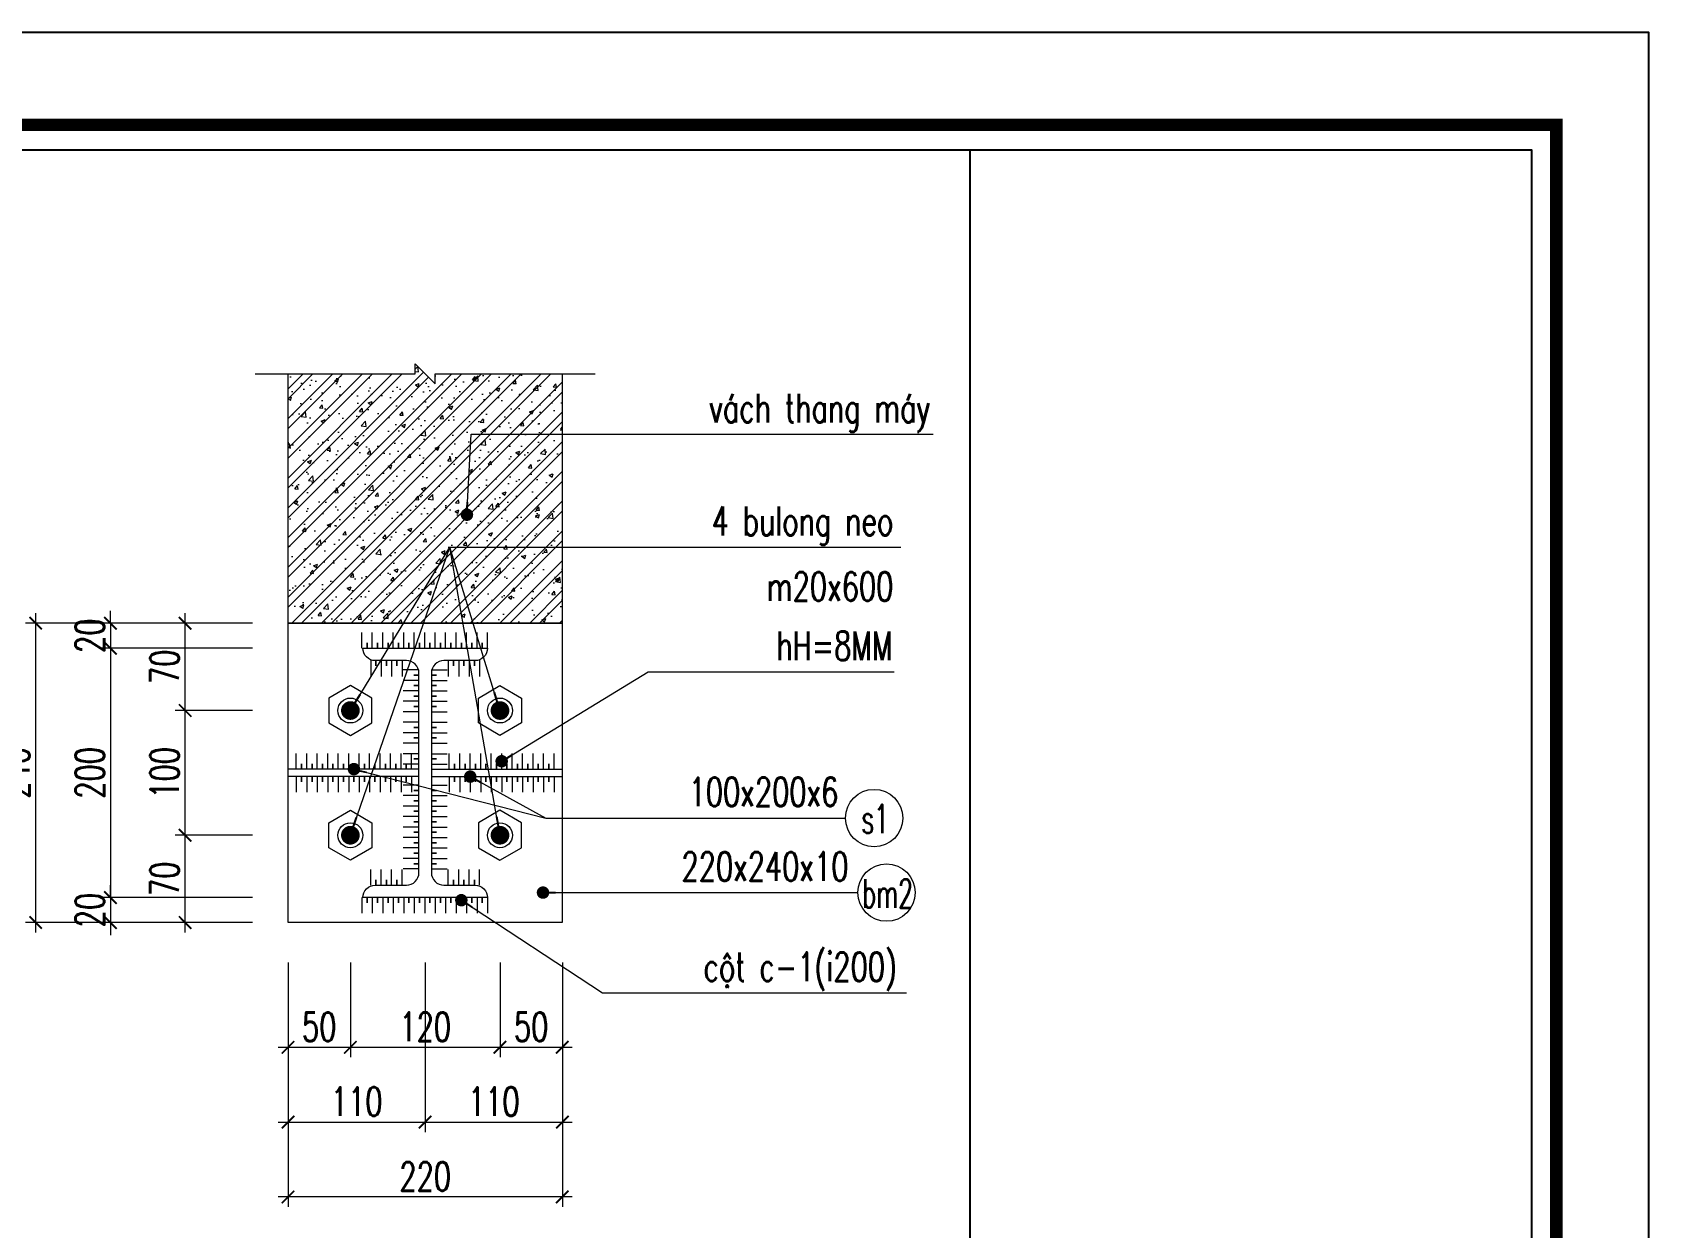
# Model space of a CAD drawing. Header units: millimetres. Extents: x 61738 to 439738, y 60858 to 151243.
# Drawn here: x 426774 to 439738, y 104216 to 113800 of the extents above; entities that cross this region are included whole.
import ezdxf
from ezdxf.enums import TextEntityAlignment as Align

# ---------------------------------------------------------------- set-up
doc = ezdxf.new("R2010")
doc.units = ezdxf.units.MM
for name, color, linetype, lineweight in [('10-TEXT', 4, 'Continuous', 15), ('3-THAY', 7, 'Continuous', 18), ('7-HATCH', 8, 'Continuous', 13), ('8-DIM', 8, 'Continuous', 15), ('9-SO HIEU', 8, 'Continuous', 15)]:
    doc.layers.add(name, color=color, linetype=linetype, lineweight=lineweight)
doc.layers.add('Khungbo', color=32, linetype='Continuous')
doc.layers.add('KICHTHUOC', color=8, linetype='Continuous')
doc.styles.add('A3-Text 2.3', font='vnsimli.shx', dxfattribs={"width": 0.7, "height": 230, "bigfont": 'vn.shx'})
doc.styles.add('S1', font='vnsimli.shx', dxfattribs={"width": 0.75})
doc.dimstyles.new('A3-1-100x10', dxfattribs={"dimtxt": 230, "dimasz": 100, "dimexe": 80, "dimexo": 0, "dimgap": 50, "dimtad": 1, "dimdec": 0, "dimlfac": 0.1, "dimdsep": 49, "dimtxsty": 'A3-Text 2.3', "dimblk": 'ARCHTICK', "dimcen": 10, "dimdle": 80, "dimclrd": 8, "dimclre": 8, "dimclrt": 2, "dimadec": 0, "dimazin": 2, "dimtfac": 1, "dimtdec": 0, "dimtix": 1, "dimtmove": 1, "dimatfit": 3, "dimldrblk": 'DOT', "dimfxl": 1, "dimtolj": 1, "dimtzin": 0, "dimlwd": -1, "dimlwe": -1, "dimarcsym": 0})

# ---------------------------------------------------------------- blocks, each defined once
blk = doc.blocks.new('CDS12')
at = {"layer": 'Defpoints'}
blk.add_lwpolyline([(91835, 363353), (49835, 363353), (49835, 393053), (91835, 393053)], close=True, dxfattribs=at)
at = {"layer": 'Khungbo', "color": 1, "const_width": 100}
blk.add_lwpolyline([(91094, 364100), (50996, 364100), (50996, 392312), (91094, 392312)], close=True, dxfattribs=at)
at = {"layer": 'Khungbo', "color": 1}
for points in [[(90894, 364300), (51196, 364300), (51196, 392112), (90894, 392112)], [(90894, 392112), (90894, 364300), (86394, 364300), (86394, 392112)]]:
    blk.add_lwpolyline(points, close=True, dxfattribs=at)
blk = doc.blocks.new('_ArchTick')
at = {"color": 0, "linetype": 'ByBlock', "const_width": 0.15}
blk.add_lwpolyline([(-0.5, -0.5), (0.5, 0.5)], dxfattribs=at)
blk = doc.blocks.new('*D310')
at = {"layer": '8-DIM', "color": 8, "ltscale": 300, "transparency": 16777216}
for p, q in [((428540, 107362), (427920, 107362)), ((428540, 106662), (427920, 106662))]:
    blk.add_line(p, q, dxfattribs=at)
at = {"layer": '8-DIM', "color": 8, "linetype": 'ByBlock', "ltscale": 300, "transparency": 16777216}
blk.add_line((428000, 106582), (428000, 107442), dxfattribs=at)
at = {"layer": 'Defpoints', "color": 0, "ltscale": 300, "transparency": 16777216}
for p in [(428000, 107362), (428540, 107362), (428540, 106662)]:
    blk.add_point(p, dxfattribs=at)
at = {"layer": '8-DIM', "color": 8, "ltscale": 300, "transparency": 16777216, "xscale": 100, "yscale": 100, "zscale": 100}
for p, rotation in [((428000, 107362), 90), ((428000, 106662), 270)]:
    blk.add_blockref('_ArchTick', p, dxfattribs=dict(at, rotation=rotation))
at = {"layer": '8-DIM', "color": 2, "ltscale": 300, "transparency": 16777216, "insert": (427835, 107012), "char_height": 230, "attachment_point": 5, "rotation": 90, "style": 'A3-Text 2.3'}
blk.add_mtext('\\A1;70', dxfattribs=at)
blk = doc.blocks.new('_Dot')
at = {"color": 0, "linetype": 'ByBlock', "lineweight": -2}
blk.add_line((-0.5, 0), (-1, 0), dxfattribs=at)
at = {"color": 0, "linetype": 'ByBlock', "const_width": 0.5}
blk.add_lwpolyline([(-0.25, 0, 1), (0.25, 0, 1)], format="xyb", close=True, dxfattribs=at)
blk = doc.blocks.new('*D311')
at = {"layer": '8-DIM', "color": 8, "linetype": 'ByBlock', "ltscale": 300, "transparency": 16777216}
blk.add_line((428000, 107282), (428000, 108442), dxfattribs=at)
at = {"layer": '8-DIM', "color": 8, "ltscale": 300, "transparency": 16777216}
for p, q in [((428540, 108362), (427920, 108362)), ((428540, 107362), (427920, 107362))]:
    blk.add_line(p, q, dxfattribs=at)
at = {"layer": 'Defpoints', "color": 0, "ltscale": 300, "transparency": 16777216}
for p in [(428000, 108362), (428540, 108362), (428540, 107362)]:
    blk.add_point(p, dxfattribs=at)
at = {"layer": '8-DIM', "color": 8, "ltscale": 300, "transparency": 16777216, "xscale": 100, "yscale": 100, "zscale": 100}
for p, rotation in [((428000, 108362), 90), ((428000, 107362), 270)]:
    blk.add_blockref('_ArchTick', p, dxfattribs=dict(at, rotation=rotation))
at = {"layer": '8-DIM', "color": 2, "ltscale": 300, "transparency": 16777216, "insert": (427835, 107862), "char_height": 230, "attachment_point": 5, "rotation": 90, "style": 'A3-Text 2.3'}
blk.add_mtext('\\A1;100', dxfattribs=at)
blk = doc.blocks.new('*D312')
at = {"layer": '8-DIM', "color": 8, "ltscale": 300, "transparency": 16777216}
for p, q in [((428540, 109062), (427920, 109062)), ((428540, 108362), (427920, 108362))]:
    blk.add_line(p, q, dxfattribs=at)
at = {"layer": '8-DIM', "color": 8, "linetype": 'ByBlock', "ltscale": 300, "transparency": 16777216}
blk.add_line((428000, 108282), (428000, 109142), dxfattribs=at)
at = {"layer": 'Defpoints', "color": 0, "ltscale": 300, "transparency": 16777216}
for p in [(428000, 109062), (428540, 109062), (428540, 108362)]:
    blk.add_point(p, dxfattribs=at)
at = {"layer": '8-DIM', "color": 8, "ltscale": 300, "transparency": 16777216, "xscale": 100, "yscale": 100, "zscale": 100}
for p, rotation in [((428000, 109062), 90), ((428000, 108362), 270)]:
    blk.add_blockref('_ArchTick', p, dxfattribs=dict(at, rotation=rotation))
at = {"layer": '8-DIM', "color": 2, "ltscale": 300, "transparency": 16777216, "insert": (427835, 108712), "char_height": 230, "attachment_point": 5, "rotation": 90, "style": 'A3-Text 2.3'}
blk.add_mtext('\\A1;70', dxfattribs=at)
blk = doc.blocks.new('*D313')
at = {"layer": '8-DIM', "color": 8, "ltscale": 300, "transparency": 16777216}
for p, q in [((428825, 106342), (428825, 105582)), ((429325, 106342), (429325, 105582))]:
    blk.add_line(p, q, dxfattribs=at)
at = {"layer": '8-DIM', "color": 8, "linetype": 'ByBlock', "ltscale": 300, "transparency": 16777216}
blk.add_line((428745, 105662), (429405, 105662), dxfattribs=at)
at = {"layer": 'Defpoints', "color": 0, "ltscale": 300, "transparency": 16777216}
for p in [(428825, 106342), (429325, 106342), (429325, 105662)]:
    blk.add_point(p, dxfattribs=at)
at = {"layer": '8-DIM', "color": 8, "ltscale": 300, "transparency": 16777216, "xscale": 100, "yscale": 100, "zscale": 100, "rotation": 180}
blk.add_blockref('_ArchTick', (428825, 105662), dxfattribs=at)
at = {"layer": '8-DIM', "color": 8, "ltscale": 300, "transparency": 16777216, "xscale": 100, "yscale": 100, "zscale": 100}
blk.add_blockref('_ArchTick', (429325, 105662), dxfattribs=at)
at = {"layer": '8-DIM', "color": 2, "ltscale": 300, "transparency": 16777216, "insert": (429075, 105827), "char_height": 230, "attachment_point": 5, "style": 'A3-Text 2.3'}
blk.add_mtext('\\A1;50', dxfattribs=at)
blk = doc.blocks.new('*D314')
at = {"layer": '8-DIM', "color": 8, "ltscale": 300, "transparency": 16777216}
for p, q in [((429325, 106342), (429325, 105582)), ((430525, 106342), (430525, 105582))]:
    blk.add_line(p, q, dxfattribs=at)
at = {"layer": '8-DIM', "color": 8, "linetype": 'ByBlock', "ltscale": 300, "transparency": 16777216}
blk.add_line((429245, 105662), (430605, 105662), dxfattribs=at)
at = {"layer": 'Defpoints', "color": 0, "ltscale": 300, "transparency": 16777216}
for p in [(429325, 106342), (430525, 106342), (430525, 105662)]:
    blk.add_point(p, dxfattribs=at)
at = {"layer": '8-DIM', "color": 8, "ltscale": 300, "transparency": 16777216, "xscale": 100, "yscale": 100, "zscale": 100, "rotation": 180}
blk.add_blockref('_ArchTick', (429325, 105662), dxfattribs=at)
at = {"layer": '8-DIM', "color": 8, "ltscale": 300, "transparency": 16777216, "xscale": 100, "yscale": 100, "zscale": 100}
blk.add_blockref('_ArchTick', (430525, 105662), dxfattribs=at)
at = {"layer": '8-DIM', "color": 2, "ltscale": 300, "transparency": 16777216, "insert": (429925, 105827), "char_height": 230, "attachment_point": 5, "style": 'A3-Text 2.3'}
blk.add_mtext('\\A1;120', dxfattribs=at)
blk = doc.blocks.new('*D315')
at = {"layer": '8-DIM', "color": 8, "ltscale": 300, "transparency": 16777216}
for p, q in [((430525, 106342), (430525, 105582)), ((431025, 106342), (431025, 105582))]:
    blk.add_line(p, q, dxfattribs=at)
at = {"layer": '8-DIM', "color": 8, "linetype": 'ByBlock', "ltscale": 300, "transparency": 16777216}
blk.add_line((430445, 105662), (431105, 105662), dxfattribs=at)
at = {"layer": 'Defpoints', "color": 0, "ltscale": 300, "transparency": 16777216}
for p in [(430525, 106342), (431025, 106342), (431025, 105662)]:
    blk.add_point(p, dxfattribs=at)
at = {"layer": '8-DIM', "color": 8, "ltscale": 300, "transparency": 16777216, "xscale": 100, "yscale": 100, "zscale": 100, "rotation": 180}
blk.add_blockref('_ArchTick', (430525, 105662), dxfattribs=at)
at = {"layer": '8-DIM', "color": 8, "ltscale": 300, "transparency": 16777216, "xscale": 100, "yscale": 100, "zscale": 100}
blk.add_blockref('_ArchTick', (431025, 105662), dxfattribs=at)
at = {"layer": '8-DIM', "color": 2, "ltscale": 300, "transparency": 16777216, "insert": (430775, 105827), "char_height": 230, "attachment_point": 5, "style": 'A3-Text 2.3'}
blk.add_mtext('\\A1;50', dxfattribs=at)
blk = doc.blocks.new('*D316')
at = {"layer": '8-DIM', "color": 8, "ltscale": 300, "transparency": 16777216}
for p, q in [((428825, 106342), (428825, 104382)), ((431025, 106342), (431025, 104382))]:
    blk.add_line(p, q, dxfattribs=at)
at = {"layer": '8-DIM', "color": 8, "linetype": 'ByBlock', "ltscale": 300, "transparency": 16777216}
blk.add_line((431105, 104462), (428745, 104462), dxfattribs=at)
at = {"layer": 'Defpoints', "color": 0, "ltscale": 300, "transparency": 16777216}
for p in [(428825, 106342), (431025, 106342), (428825, 104462)]:
    blk.add_point(p, dxfattribs=at)
at = {"layer": '8-DIM', "color": 8, "ltscale": 300, "transparency": 16777216, "xscale": 100, "yscale": 100, "zscale": 100, "rotation": 180}
blk.add_blockref('_ArchTick', (428825, 104462), dxfattribs=at)
at = {"layer": '8-DIM', "color": 8, "ltscale": 300, "transparency": 16777216, "xscale": 100, "yscale": 100, "zscale": 100}
blk.add_blockref('_ArchTick', (431025, 104462), dxfattribs=at)
at = {"layer": '8-DIM', "color": 2, "ltscale": 300, "transparency": 16777216, "insert": (429925, 104627), "char_height": 230, "attachment_point": 5, "style": 'A3-Text 2.3'}
blk.add_mtext('\\A1;220', dxfattribs=at)
blk = doc.blocks.new('*D325')
at = {"layer": '8-DIM', "color": 8, "ltscale": 300, "transparency": 16777216}
for p, q in [((428540, 109062), (426720, 109062)), ((428540, 106662), (426720, 106662))]:
    blk.add_line(p, q, dxfattribs=at)
at = {"layer": '8-DIM', "color": 8, "linetype": 'ByBlock', "ltscale": 300, "transparency": 16777216}
blk.add_line((426800, 109142), (426800, 106582), dxfattribs=at)
at = {"layer": 'Defpoints', "color": 0, "ltscale": 300, "transparency": 16777216}
for p in [(428540, 109062), (426800, 106662), (428540, 106662)]:
    blk.add_point(p, dxfattribs=at)
at = {"layer": '8-DIM', "color": 8, "ltscale": 300, "transparency": 16777216, "xscale": 100, "yscale": 100, "zscale": 100}
for p, rotation in [((426800, 109062), 90), ((426800, 106662), 270)]:
    blk.add_blockref('_ArchTick', p, dxfattribs=dict(at, rotation=rotation))
at = {"layer": '8-DIM', "color": 2, "ltscale": 300, "transparency": 16777216, "insert": (426635, 107862), "char_height": 230, "attachment_point": 5, "rotation": 90, "style": 'A3-Text 2.3'}
blk.add_mtext('\\A1;240', dxfattribs=at)
blk = doc.blocks.new('*D326')
at = {"layer": '8-DIM', "color": 8, "ltscale": 300, "transparency": 16777216}
for p, q in [((428540, 109062), (427320, 109062)), ((428540, 108862), (427320, 108862))]:
    blk.add_line(p, q, dxfattribs=at)
at = {"layer": '8-DIM', "color": 8, "linetype": 'ByBlock', "ltscale": 300, "transparency": 16777216}
for p, q in [((427400, 109062), (427400, 109162)), ((427400, 109062), (427400, 108862)), ((427400, 108862), (427400, 108762))]:
    blk.add_line(p, q, dxfattribs=at)
at = {"layer": 'Defpoints', "color": 0, "ltscale": 300, "transparency": 16777216}
for p in [(428540, 109062), (427400, 108862), (428540, 108862)]:
    blk.add_point(p, dxfattribs=at)
at = {"layer": '8-DIM', "color": 8, "ltscale": 300, "transparency": 16777216, "xscale": 100, "yscale": 100, "zscale": 100}
for p, rotation in [((427400, 109062), 270), ((427400, 108862), 90)]:
    blk.add_blockref('_ArchTick', p, dxfattribs=dict(at, rotation=rotation))
at = {"layer": '8-DIM', "color": 2, "ltscale": 300, "transparency": 16777216, "insert": (427235, 108962), "char_height": 230, "attachment_point": 5, "rotation": 90, "style": 'A3-Text 2.3'}
blk.add_mtext('\\A1;20', dxfattribs=at)
blk = doc.blocks.new('*D327')
at = {"layer": '8-DIM', "color": 8, "linetype": 'ByBlock', "ltscale": 300, "transparency": 16777216}
blk.add_line((427400, 108942), (427400, 106782), dxfattribs=at)
at = {"layer": '8-DIM', "color": 8, "ltscale": 300, "transparency": 16777216}
for p, q in [((428540, 108862), (427320, 108862)), ((428540, 106862), (427320, 106862))]:
    blk.add_line(p, q, dxfattribs=at)
at = {"layer": 'Defpoints', "color": 0, "ltscale": 300, "transparency": 16777216}
for p in [(428540, 108862), (427400, 106862), (428540, 106862)]:
    blk.add_point(p, dxfattribs=at)
at = {"layer": '8-DIM', "color": 8, "ltscale": 300, "transparency": 16777216, "xscale": 100, "yscale": 100, "zscale": 100}
for p, rotation in [((427400, 108862), 90), ((427400, 106862), 270)]:
    blk.add_blockref('_ArchTick', p, dxfattribs=dict(at, rotation=rotation))
at = {"layer": '8-DIM', "color": 2, "ltscale": 300, "transparency": 16777216, "insert": (427235, 107862), "char_height": 230, "attachment_point": 5, "rotation": 90, "style": 'A3-Text 2.3'}
blk.add_mtext('\\A1;200', dxfattribs=at)
blk = doc.blocks.new('*D328')
at = {"layer": '8-DIM', "color": 8, "linetype": 'ByBlock', "ltscale": 300, "transparency": 16777216}
for p, q in [((427400, 106862), (427400, 106962)), ((427400, 106862), (427400, 106662)), ((427400, 106662), (427400, 106562))]:
    blk.add_line(p, q, dxfattribs=at)
at = {"layer": '8-DIM', "color": 8, "ltscale": 300, "transparency": 16777216}
for p, q in [((428540, 106862), (427320, 106862)), ((428540, 106662), (427320, 106662))]:
    blk.add_line(p, q, dxfattribs=at)
at = {"layer": 'Defpoints', "color": 0, "ltscale": 300, "transparency": 16777216}
for p in [(428540, 106862), (427400, 106662), (428540, 106662)]:
    blk.add_point(p, dxfattribs=at)
at = {"layer": '8-DIM', "color": 8, "ltscale": 300, "transparency": 16777216, "xscale": 100, "yscale": 100, "zscale": 100}
for p, rotation in [((427400, 106862), 270), ((427400, 106662), 90)]:
    blk.add_blockref('_ArchTick', p, dxfattribs=dict(at, rotation=rotation))
at = {"layer": '8-DIM', "color": 2, "ltscale": 300, "transparency": 16777216, "insert": (427235, 106762), "char_height": 230, "attachment_point": 5, "rotation": 90, "style": 'A3-Text 2.3'}
blk.add_mtext('\\A1;20', dxfattribs=at)
blk = doc.blocks.new('*D329')
at = {"layer": '8-DIM', "color": 8, "ltscale": 300, "transparency": 16777216}
for p, q in [((428825, 106342), (428825, 104982)), ((429925, 106342), (429925, 104982))]:
    blk.add_line(p, q, dxfattribs=at)
at = {"layer": '8-DIM', "color": 8, "linetype": 'ByBlock', "ltscale": 300, "transparency": 16777216}
blk.add_line((428745, 105062), (430005, 105062), dxfattribs=at)
at = {"layer": 'Defpoints', "color": 0, "ltscale": 300, "transparency": 16777216}
for p in [(428825, 106342), (429925, 106342), (429925, 105062)]:
    blk.add_point(p, dxfattribs=at)
at = {"layer": '8-DIM', "color": 8, "ltscale": 300, "transparency": 16777216, "xscale": 100, "yscale": 100, "zscale": 100, "rotation": 180}
blk.add_blockref('_ArchTick', (428825, 105062), dxfattribs=at)
at = {"layer": '8-DIM', "color": 8, "ltscale": 300, "transparency": 16777216, "xscale": 100, "yscale": 100, "zscale": 100}
blk.add_blockref('_ArchTick', (429925, 105062), dxfattribs=at)
at = {"layer": '8-DIM', "color": 2, "ltscale": 300, "transparency": 16777216, "insert": (429375, 105227), "char_height": 230, "attachment_point": 5, "style": 'A3-Text 2.3'}
blk.add_mtext('\\A1;110', dxfattribs=at)
blk = doc.blocks.new('*D330')
at = {"layer": '8-DIM', "color": 8, "ltscale": 300, "transparency": 16777216}
for p, q in [((429925, 106342), (429925, 104982)), ((431025, 106342), (431025, 104982))]:
    blk.add_line(p, q, dxfattribs=at)
at = {"layer": '8-DIM', "color": 8, "linetype": 'ByBlock', "ltscale": 300, "transparency": 16777216}
blk.add_line((429845, 105062), (431105, 105062), dxfattribs=at)
at = {"layer": 'Defpoints', "color": 0, "ltscale": 300, "transparency": 16777216}
for p in [(429925, 106342), (431025, 106342), (431025, 105062)]:
    blk.add_point(p, dxfattribs=at)
at = {"layer": '8-DIM', "color": 8, "ltscale": 300, "transparency": 16777216, "xscale": 100, "yscale": 100, "zscale": 100, "rotation": 180}
blk.add_blockref('_ArchTick', (429925, 105062), dxfattribs=at)
at = {"layer": '8-DIM', "color": 8, "ltscale": 300, "transparency": 16777216, "xscale": 100, "yscale": 100, "zscale": 100}
blk.add_blockref('_ArchTick', (431025, 105062), dxfattribs=at)
at = {"layer": '8-DIM', "color": 2, "ltscale": 300, "transparency": 16777216, "insert": (430475, 105227), "char_height": 230, "attachment_point": 5, "style": 'A3-Text 2.3'}
blk.add_mtext('\\A1;110', dxfattribs=at)

msp = doc.modelspace()

# ---------------------------------------------------------------- hatches: boundary and pattern name
at = {"layer": '7-HATCH', "ltscale": 300}
h = msp.add_hatch(dxfattribs=at)
h.set_pattern_fill('BT', color=256, scale=45, pattern_type=2)
h.set_pattern_definition([(45, (5189.8, 51962.17), (-119.32427, 119.32427), []), (45, (5269.36, 51962.17), (-119.32427, 119.32427), []), (50, (5189.8, 51962.17), (322.76708, -28.23846), [33.75, -371.25]), (355, (5189.8, 51962.17), (-62.4381, 338.48646), [27, -297]), (100.4514, (5216.7, 51959.82), (260.32922, 310.2478), [28.68309, -315.51395]), (46.1842, (5189.8, 52052.17), (480.25847, -74.48356), [50.625, -556.875]), (96.6356, (5229.83, 52045.97), (420.5982, 438.35304), [43.02463, -473.27085]), (351.1842, (5189.8, 52052.17), (420.5979, 438.35337), [40.5, -445.5]), (21, (5234.8, 52029.67), (268.60817, -181.1785), [33.75, -371.25]), (326, (5234.8, 52029.67), (109.4919, 326.31752), [27, -297]), (71.4514, (5257.2, 52014.58), (378.10018, 145.13872), [28.68309, -315.51395]), (37.5, (5189.81, 51962.17), (5.471935, 149.802234), [0, -293.4, 0, -301.5, 0, -298.125]), (7.5, (5189.8, 51962.17), (118.38129, 177.48527), [0, -171.9, 0, -286.65, 0, -113.625]), (327.5, (5089.46, 51962.17), (240.220096, -10.149692), [0, -112.5, 0, -351, 0, -465.75]), (317.5, (5044.46, 51962.17), (262.43378, 45.04724), [0, -146.25, 0, -233.1, 0, -330.75])])
h.paths.add_polyline_path([(431024.8, 109062.2), (431024.8, 111062.2), (430004.8, 111062.2), (430004.8, 110982.2), (429844.8, 111142.2), (429844.8, 111062.2), (428824.8, 111062.2), (428824.8, 109062.2)])

# ---------------------------------------------------------------- linework, layer by layer
at = {"layer": '3-THAY', "ltscale": 500}
for p, q in [((428824.8, 108862.2), (428824.8, 111062.2)), ((431024.8, 111062.2), (431024.8, 108862.2)), ((431024.8, 109062.2), (428824.8, 109062.2))]:
    msp.add_line(p, q, dxfattribs=at)
for points in [[(428824.8, 106662.2), (428824.8, 109062.2), (431024.8, 109062.2), (431024.8, 106662.2)], [(429324.8, 108562.2), (429151.6, 108462.2), (429151.6, 108262.2), (429324.8, 108162.2), (429498, 108262.2), (429498, 108462.2)], [(430524.8, 108562.2), (430698, 108462.2), (430698, 108262.2), (430524.8, 108162.2), (430351.6, 108262.2), (430351.6, 108462.2)], [(429324.8, 107162.2), (429151.6, 107262.2), (429151.6, 107462.2), (429324.8, 107562.2), (429498, 107462.2), (429498, 107262.2)], [(430524.8, 107162.2), (430698, 107262.2), (430698, 107462.2), (430524.8, 107562.2), (430351.6, 107462.2), (430351.6, 107262.2)]]:
    msp.add_lwpolyline(points, close=True, dxfattribs=at)
at = {"layer": '3-THAY'}
msp.add_lwpolyline([(429424.8, 108862.2), (430424.8, 108862.2), (430424.8, 108862.2, -0.4142136), (430324.8, 108762.2), (430074.8, 108762.2, 0.4142136), (429974.8, 108662.2), (429974.8, 107062.2, 0.4142136), (430074.8, 106962.2), (430324.8, 106962.2, -0.4142136), (430424.8, 106862.2), (430424.8, 106862.2), (429424.8, 106862.2), (429424.8, 106862.2, -0.4142136), (429524.8, 106962.2), (429774.8, 106962.2, 0.4142136), (429874.8, 107062.2), (429874.8, 108662.2, 0.4142136), (429774.8, 108762.2), (429524.8, 108762.2, -0.4142136), (429424.8, 108862.2)], format="xyb", close=True, dxfattribs=at)
at = {"layer": '3-THAY', "ltscale": 300}
for points in [[(429874.8, 107892.2), (428824.8, 107892.2)], [(429974.8, 107892.2), (431024.8, 107892.2)], [(429874.8, 107832.2), (428824.8, 107832.2)], [(429974.8, 107832.2), (431024.8, 107832.2)]]:
    msp.add_lwpolyline(points, dxfattribs=at)
at = {"layer": '3-THAY', "ltscale": 500}
for centre in [(429324.8, 108362.2), (430524.8, 108362.2), (429324.8, 107362.2), (430524.8, 107362.2)]:
    msp.add_circle(centre, 100, dxfattribs=at)
at = {"layer": '7-HATCH', "ltscale": 300}
msp.add_lwpolyline([(428560.8, 111062.2), (429844.8, 111062.2), (429844.8, 111142.2), (430004.8, 110982.2), (430004.8, 111062.2), (431288.8, 111062.2)], dxfattribs=at)
at = {"layer": '9-SO HIEU', "ltscale": 300}
for points in [[(429416.8, 108862.2), (429416.8, 108988.2)], [(429458.8, 108862.2), (429458.8, 108904.2)], [(429458.8, 108904.2), (429458.8, 108862.2)], [(429500.8, 108862.2), (429500.8, 108988.2)], [(429500.8, 108862.2), (429500.8, 108988.2)], [(429542.8, 108862.2), (429542.8, 108904.2)], [(429542.8, 108904.2), (429542.8, 108862.2)], [(429584.8, 108862.2), (429584.8, 108988.2)], [(429584.8, 108862.2), (429584.8, 108988.2)], [(429626.8, 108862.2), (429626.8, 108904.2)], [(429626.8, 108904.2), (429626.8, 108862.2)], [(429668.8, 108862.2), (429668.8, 108988.2)], [(429710.8, 108862.2), (429710.8, 108904.2)], [(429710.8, 108904.2), (429710.8, 108862.2)], [(429752.8, 108862.2), (429752.8, 108988.2)], [(429794.8, 108862.2), (429794.8, 108904.2)], [(429794.8, 108904.2), (429794.8, 108862.2)], [(429836.8, 108862.2), (429836.8, 108988.2)], [(429836.8, 108862.2), (429836.8, 108988.2)], [(429878.8, 108862.2), (429878.8, 108904.2)], [(429878.8, 108904.2), (429878.8, 108862.2)], [(429920.8, 108862.2), (429920.8, 108988.2)], [(429962.8, 108862.2), (429962.8, 108904.2)], [(429962.8, 108904.2), (429962.8, 108862.2)], [(430004.8, 108862.2), (430004.8, 108988.2)], [(430046.8, 108862.2), (430046.8, 108904.2)], [(430046.8, 108904.2), (430046.8, 108862.2)], [(430088.8, 108862.2), (430088.8, 108988.2)], [(430130.8, 108862.2), (430130.8, 108904.2)], [(430130.8, 108904.2), (430130.8, 108862.2)], [(430172.8, 108862.2), (430172.8, 108988.2)], [(430214.8, 108862.2), (430214.8, 108904.2)], [(430214.8, 108904.2), (430214.8, 108862.2)], [(430256.8, 108862.2), (430256.8, 108988.2)], [(430298.8, 108862.2), (430298.8, 108904.2)], [(430298.8, 108904.2), (430298.8, 108862.2)], [(430340.8, 108862.2), (430340.8, 108988.2)], [(430382.8, 108862.2), (430382.8, 108904.2)], [(430382.8, 108904.2), (430382.8, 108862.2)], [(430424.8, 108862.2), (430424.8, 108988.2)], [(429487.8, 108762.2), (429487.8, 108636.2)], [(429529.8, 108762.2), (429529.8, 108720.2)], [(429529.8, 108720.2), (429529.8, 108762.2)], [(429571.8, 108762.2), (429571.8, 108636.2)], [(429571.8, 108762.2), (429571.8, 108636.2)], [(429613.8, 108762.2), (429613.8, 108720.2)], [(429613.8, 108720.2), (429613.8, 108762.2)], [(429655.8, 108762.2), (429655.8, 108636.2)], [(429697.8, 108762.2), (429697.8, 108720.2)], [(429697.8, 108720.2), (429697.8, 108762.2)], [(429739.8, 108762.2), (429739.8, 108636.2)], [(429874.8, 108688.2), (429748.8, 108688.2)], [(429832.8, 108646.2), (429874.8, 108646.2)], [(429874.8, 108646.2), (429832.8, 108646.2)], [(429974.8, 108688.2), (430100.8, 108688.2)], [(430016.8, 108646.2), (429974.8, 108646.2)], [(429974.8, 108646.2), (430016.8, 108646.2)], [(430109.8, 108762.2), (430109.8, 108636.2)], [(430151.8, 108762.2), (430151.8, 108720.2)], [(430151.8, 108720.2), (430151.8, 108762.2)], [(430193.8, 108762.2), (430193.8, 108636.2)], [(430235.8, 108762.2), (430235.8, 108720.2)], [(430235.8, 108720.2), (430235.8, 108762.2)], [(430277.8, 108762.2), (430277.8, 108636.2)], [(430277.8, 108762.2), (430277.8, 108636.2)], [(430319.8, 108762.2), (430319.8, 108720.2)], [(430319.8, 108720.2), (430319.8, 108762.2)], [(430361.8, 108762.2), (430361.8, 108636.2)], [(429874.8, 108604.2), (429748.8, 108604.2)], [(429874.8, 108520.2), (429748.8, 108520.2)], [(429874.8, 108520.2), (429748.8, 108520.2)], [(429832.8, 108562.2), (429874.8, 108562.2)], [(429874.8, 108562.2), (429832.8, 108562.2)], [(429974.8, 108604.2), (430100.8, 108604.2)], [(430016.8, 108562.2), (429974.8, 108562.2)], [(429974.8, 108562.2), (430016.8, 108562.2)], [(429974.8, 108520.2), (430100.8, 108520.2)], [(429974.8, 108520.2), (430100.8, 108520.2)], [(429874.8, 108436.2), (429748.8, 108436.2)], [(429832.8, 108478.2), (429874.8, 108478.2)], [(429874.8, 108478.2), (429832.8, 108478.2)], [(429832.8, 108394.2), (429874.8, 108394.2)], [(429874.8, 108394.2), (429832.8, 108394.2)], [(430016.8, 108478.2), (429974.8, 108478.2)], [(429974.8, 108478.2), (430016.8, 108478.2)], [(429974.8, 108436.2), (430100.8, 108436.2)], [(430016.8, 108394.2), (429974.8, 108394.2)], [(429974.8, 108394.2), (430016.8, 108394.2)], [(429874.8, 108352.2), (429748.8, 108352.2)], [(429874.8, 108268.2), (429748.8, 108268.2)], [(429974.8, 108352.2), (430100.8, 108352.2)], [(429974.8, 108268.2), (430100.8, 108268.2)], [(429874.8, 108184.2), (429748.8, 108184.2)], [(429832.8, 108226.2), (429874.8, 108226.2)], [(429874.8, 108226.2), (429832.8, 108226.2)], [(429832.8, 108142.2), (429874.8, 108142.2)], [(429874.8, 108142.2), (429832.8, 108142.2)], [(430016.8, 108226.2), (429974.8, 108226.2)], [(429974.8, 108226.2), (430016.8, 108226.2)], [(429974.8, 108184.2), (430100.8, 108184.2)], [(430016.8, 108142.2), (429974.8, 108142.2)], [(429974.8, 108142.2), (430016.8, 108142.2)], [(428891.3, 107892.2), (428891.3, 108018.2)], [(428975.3, 107892.2), (428975.3, 108018.2)], [(429059.3, 107892.2), (429059.3, 108018.2)], [(429143.3, 107892.2), (429143.3, 108018.2)], [(429227.3, 107892.2), (429227.3, 108018.2)], [(429311.3, 107892.2), (429311.3, 108018.2)], [(429395.3, 107892.2), (429395.3, 108018.2)], [(429479.3, 107892.2), (429479.3, 108018.2)], [(429479.3, 107892.2), (429479.3, 108018.2)], [(429563.3, 107892.2), (429563.3, 108018.2)], [(429647.3, 107892.2), (429647.3, 108018.2)], [(429731.3, 107892.2), (429731.3, 108018.2)], [(429731.3, 107892.2), (429731.3, 108018.2)], [(429874.8, 108100.2), (429748.8, 108100.2)], [(429874.8, 108016.2), (429748.8, 108016.2)], [(429815.3, 107892.2), (429815.3, 108018.2)], [(429974.8, 108100.2), (430100.8, 108100.2)], [(429974.8, 108016.2), (430100.8, 108016.2)], [(430118.3, 107892.2), (430118.3, 108018.2)], [(430202.3, 107892.2), (430202.3, 108018.2)], [(430286.3, 107892.2), (430286.3, 108018.2)], [(430370.3, 107892.2), (430370.3, 108018.2)], [(430370.3, 107892.2), (430370.3, 108018.2)], [(430454.3, 107892.2), (430454.3, 108018.2)], [(430538.3, 107892.2), (430538.3, 108018.2)], [(430622.3, 107892.2), (430622.3, 108018.2)], [(430706.3, 107892.2), (430706.3, 108018.2)], [(430790.3, 107892.2), (430790.3, 108018.2)], [(430874.3, 107892.2), (430874.3, 108018.2)], [(430958.3, 107892.2), (430958.3, 108018.2)], [(428933.3, 107892.2), (428933.3, 107934.2)], [(428933.3, 107934.2), (428933.3, 107892.2)], [(429017.3, 107892.2), (429017.3, 107934.2)], [(429017.3, 107934.2), (429017.3, 107892.2)], [(429101.3, 107892.2), (429101.3, 107934.2)], [(429101.3, 107934.2), (429101.3, 107892.2)], [(429185.3, 107892.2), (429185.3, 107934.2)], [(429185.3, 107934.2), (429185.3, 107892.2)], [(429269.3, 107892.2), (429269.3, 107934.2)], [(429269.3, 107934.2), (429269.3, 107892.2)], [(429353.3, 107892.2), (429353.3, 107934.2)], [(429353.3, 107934.2), (429353.3, 107892.2)], [(429437.3, 107892.2), (429437.3, 107934.2)], [(429437.3, 107934.2), (429437.3, 107892.2)], [(429521.3, 107892.2), (429521.3, 107934.2)], [(429521.3, 107934.2), (429521.3, 107892.2)], [(429605.3, 107892.2), (429605.3, 107934.2)], [(429605.3, 107934.2), (429605.3, 107892.2)], [(429689.3, 107892.2), (429689.3, 107934.2)], [(429689.3, 107934.2), (429689.3, 107892.2)], [(429874.8, 107932.2), (429748.8, 107932.2)], [(429773.3, 107892.2), (429773.3, 107934.2)], [(429773.3, 107934.2), (429773.3, 107892.2)], [(429832.8, 107974.2), (429874.8, 107974.2)], [(429874.8, 107974.2), (429832.8, 107974.2)], [(430016.8, 107974.2), (429974.8, 107974.2)], [(429974.8, 107974.2), (430016.8, 107974.2)], [(429974.8, 107932.2), (430100.8, 107932.2)], [(430160.3, 107892.2), (430160.3, 107934.2)], [(430160.3, 107934.2), (430160.3, 107892.2)], [(430244.3, 107892.2), (430244.3, 107934.2)], [(430244.3, 107934.2), (430244.3, 107892.2)], [(430328.3, 107892.2), (430328.3, 107934.2)], [(430328.3, 107934.2), (430328.3, 107892.2)], [(430412.3, 107892.2), (430412.3, 107934.2)], [(430412.3, 107934.2), (430412.3, 107892.2)], [(430496.3, 107892.2), (430496.3, 107934.2)], [(430496.3, 107934.2), (430496.3, 107892.2)], [(430580.3, 107892.2), (430580.3, 107934.2)], [(430580.3, 107934.2), (430580.3, 107892.2)], [(430664.3, 107892.2), (430664.3, 107934.2)], [(430664.3, 107934.2), (430664.3, 107892.2)], [(430748.3, 107892.2), (430748.3, 107934.2)], [(430748.3, 107934.2), (430748.3, 107892.2)], [(430832.3, 107892.2), (430832.3, 107934.2)], [(430832.3, 107934.2), (430832.3, 107892.2)], [(430916.3, 107892.2), (430916.3, 107934.2)], [(430916.3, 107934.2), (430916.3, 107892.2)], [(428891.3, 107832.2), (428891.3, 107706.2)], [(428933.3, 107832.2), (428933.3, 107790.2)], [(428933.3, 107790.2), (428933.3, 107832.2)], [(428975.3, 107832.2), (428975.3, 107706.2)], [(429017.3, 107832.2), (429017.3, 107790.2)], [(429017.3, 107790.2), (429017.3, 107832.2)], [(429059.3, 107832.2), (429059.3, 107706.2)], [(429101.3, 107832.2), (429101.3, 107790.2)], [(429101.3, 107790.2), (429101.3, 107832.2)], [(429143.3, 107832.2), (429143.3, 107706.2)], [(429185.3, 107832.2), (429185.3, 107790.2)], [(429185.3, 107790.2), (429185.3, 107832.2)], [(429227.3, 107832.2), (429227.3, 107706.2)], [(429269.3, 107832.2), (429269.3, 107790.2)], [(429269.3, 107790.2), (429269.3, 107832.2)], [(429311.3, 107832.2), (429311.3, 107706.2)], [(429353.3, 107832.2), (429353.3, 107790.2)], [(429353.3, 107790.2), (429353.3, 107832.2)], [(429395.3, 107832.2), (429395.3, 107706.2)], [(429437.3, 107832.2), (429437.3, 107790.2)], [(429437.3, 107790.2), (429437.3, 107832.2)], [(429479.3, 107832.2), (429479.3, 107706.2)], [(429479.3, 107832.2), (429479.3, 107706.2)], [(429521.3, 107832.2), (429521.3, 107790.2)], [(429521.3, 107790.2), (429521.3, 107832.2)], [(429563.3, 107832.2), (429563.3, 107706.2)], [(429605.3, 107832.2), (429605.3, 107790.2)], [(429605.3, 107790.2), (429605.3, 107832.2)], [(429647.3, 107832.2), (429647.3, 107706.2)], [(429689.3, 107832.2), (429689.3, 107790.2)], [(429689.3, 107790.2), (429689.3, 107832.2)], [(429731.3, 107832.2), (429731.3, 107706.2)], [(429731.3, 107832.2), (429731.3, 107706.2)], [(429874.8, 107764.2), (429748.8, 107764.2)], [(429773.3, 107832.2), (429773.3, 107790.2)], [(429773.3, 107790.2), (429773.3, 107832.2)], [(429815.3, 107832.2), (429815.3, 107706.2)], [(429974.8, 107764.2), (430100.8, 107764.2)], [(430118.3, 107832.2), (430118.3, 107706.2)], [(430160.3, 107832.2), (430160.3, 107790.2)], [(430160.3, 107790.2), (430160.3, 107832.2)], [(430202.3, 107832.2), (430202.3, 107706.2)], [(430244.3, 107832.2), (430244.3, 107790.2)], [(430244.3, 107790.2), (430244.3, 107832.2)], [(430286.3, 107832.2), (430286.3, 107706.2)], [(430328.3, 107832.2), (430328.3, 107790.2)], [(430328.3, 107790.2), (430328.3, 107832.2)], [(430370.3, 107832.2), (430370.3, 107706.2)], [(430370.3, 107832.2), (430370.3, 107706.2)], [(430412.3, 107832.2), (430412.3, 107790.2)], [(430412.3, 107790.2), (430412.3, 107832.2)], [(430454.3, 107832.2), (430454.3, 107706.2)], [(430496.3, 107832.2), (430496.3, 107790.2)], [(430496.3, 107790.2), (430496.3, 107832.2)], [(430538.3, 107832.2), (430538.3, 107706.2)], [(430580.3, 107832.2), (430580.3, 107790.2)], [(430580.3, 107790.2), (430580.3, 107832.2)], [(430622.3, 107832.2), (430622.3, 107706.2)], [(430664.3, 107832.2), (430664.3, 107790.2)], [(430664.3, 107790.2), (430664.3, 107832.2)], [(430706.3, 107832.2), (430706.3, 107706.2)], [(430748.3, 107832.2), (430748.3, 107790.2)], [(430748.3, 107790.2), (430748.3, 107832.2)], [(430790.3, 107832.2), (430790.3, 107706.2)], [(430832.3, 107832.2), (430832.3, 107790.2)], [(430832.3, 107790.2), (430832.3, 107832.2)], [(430874.3, 107832.2), (430874.3, 107706.2)], [(430916.3, 107832.2), (430916.3, 107790.2)], [(430916.3, 107790.2), (430916.3, 107832.2)], [(430958.3, 107832.2), (430958.3, 107706.2)], [(429874.8, 107680.2), (429748.8, 107680.2)], [(429832.8, 107722.2), (429874.8, 107722.2)], [(429874.8, 107722.2), (429832.8, 107722.2)], [(429832.8, 107638.2), (429874.8, 107638.2)], [(429874.8, 107638.2), (429832.8, 107638.2)], [(430016.8, 107722.2), (429974.8, 107722.2)], [(429974.8, 107722.2), (430016.8, 107722.2)], [(429974.8, 107680.2), (430100.8, 107680.2)], [(430016.8, 107638.2), (429974.8, 107638.2)], [(429974.8, 107638.2), (430016.8, 107638.2)], [(429874.8, 107596.2), (429748.8, 107596.2)], [(429874.8, 107512.2), (429748.8, 107512.2)], [(429832.8, 107554.2), (429874.8, 107554.2)], [(429874.8, 107554.2), (429832.8, 107554.2)], [(429974.8, 107596.2), (430100.8, 107596.2)], [(430016.8, 107554.2), (429974.8, 107554.2)], [(429974.8, 107554.2), (430016.8, 107554.2)], [(429974.8, 107512.2), (430100.8, 107512.2)], [(429874.8, 107428.2), (429748.8, 107428.2)], [(429874.8, 107428.2), (429748.8, 107428.2)], [(429832.8, 107470.2), (429874.8, 107470.2)], [(429874.8, 107470.2), (429832.8, 107470.2)], [(429832.8, 107386.2), (429874.8, 107386.2)], [(429874.8, 107386.2), (429832.8, 107386.2)], [(430016.8, 107470.2), (429974.8, 107470.2)], [(429974.8, 107470.2), (430016.8, 107470.2)], [(429974.8, 107428.2), (430100.8, 107428.2)], [(429974.8, 107428.2), (430100.8, 107428.2)], [(430016.8, 107386.2), (429974.8, 107386.2)], [(429974.8, 107386.2), (430016.8, 107386.2)], [(429874.8, 107344.2), (429748.8, 107344.2)], [(429874.8, 107260.2), (429748.8, 107260.2)], [(429832.8, 107302.2), (429874.8, 107302.2)], [(429874.8, 107302.2), (429832.8, 107302.2)], [(429974.8, 107344.2), (430100.8, 107344.2)], [(430016.8, 107302.2), (429974.8, 107302.2)], [(429974.8, 107302.2), (430016.8, 107302.2)], [(429974.8, 107260.2), (430100.8, 107260.2)], [(429874.8, 107176.2), (429748.8, 107176.2)], [(429874.8, 107092.2), (429748.8, 107092.2)], [(429832.8, 107218.2), (429874.8, 107218.2)], [(429874.8, 107218.2), (429832.8, 107218.2)], [(429832.8, 107134.2), (429874.8, 107134.2)], [(429874.8, 107134.2), (429832.8, 107134.2)], [(430016.8, 107218.2), (429974.8, 107218.2)], [(429974.8, 107218.2), (430016.8, 107218.2)], [(429974.8, 107176.2), (430100.8, 107176.2)], [(430016.8, 107134.2), (429974.8, 107134.2)], [(429974.8, 107134.2), (430016.8, 107134.2)], [(429974.8, 107092.2), (430100.8, 107092.2)], [(429487.8, 106962.2), (429487.8, 107088.2)], [(429529.8, 106962.2), (429529.8, 107004.2)], [(429529.8, 107004.2), (429529.8, 106962.2)], [(429571.8, 106962.2), (429571.8, 107088.2)], [(429571.8, 106962.2), (429571.8, 107088.2)], [(429613.8, 106962.2), (429613.8, 107004.2)], [(429613.8, 107004.2), (429613.8, 106962.2)], [(429655.8, 106962.2), (429655.8, 107088.2)], [(429697.8, 106962.2), (429697.8, 107004.2)], [(429697.8, 107004.2), (429697.8, 106962.2)], [(429739.8, 106962.2), (429739.8, 107088.2)], [(430109.8, 106962.2), (430109.8, 107088.2)], [(430151.8, 106962.2), (430151.8, 107004.2)], [(430151.8, 107004.2), (430151.8, 106962.2)], [(430193.8, 106962.2), (430193.8, 107088.2)], [(430235.8, 106962.2), (430235.8, 107004.2)], [(430235.8, 107004.2), (430235.8, 106962.2)], [(430277.8, 106962.2), (430277.8, 107088.2)], [(430277.8, 106962.2), (430277.8, 107088.2)], [(430319.8, 106962.2), (430319.8, 107004.2)], [(430319.8, 107004.2), (430319.8, 106962.2)], [(430361.8, 106962.2), (430361.8, 107088.2)], [(429416.8, 106862.2), (429416.8, 106736.2)], [(429458.8, 106862.2), (429458.8, 106820.2)], [(429458.8, 106820.2), (429458.8, 106862.2)], [(429500.8, 106862.2), (429500.8, 106736.2)], [(429500.8, 106862.2), (429500.8, 106736.2)], [(429542.8, 106862.2), (429542.8, 106820.2)], [(429542.8, 106820.2), (429542.8, 106862.2)], [(429584.8, 106862.2), (429584.8, 106736.2)], [(429584.8, 106862.2), (429584.8, 106736.2)], [(429626.8, 106862.2), (429626.8, 106820.2)], [(429626.8, 106820.2), (429626.8, 106862.2)], [(429668.8, 106862.2), (429668.8, 106736.2)], [(429710.8, 106862.2), (429710.8, 106820.2)], [(429710.8, 106820.2), (429710.8, 106862.2)], [(429752.8, 106862.2), (429752.8, 106736.2)], [(429794.8, 106862.2), (429794.8, 106820.2)], [(429794.8, 106820.2), (429794.8, 106862.2)], [(429836.8, 106862.2), (429836.8, 106736.2)], [(429836.8, 106862.2), (429836.8, 106736.2)], [(429878.8, 106862.2), (429878.8, 106820.2)], [(429878.8, 106820.2), (429878.8, 106862.2)], [(429920.8, 106862.2), (429920.8, 106736.2)], [(429962.8, 106862.2), (429962.8, 106820.2)], [(429962.8, 106820.2), (429962.8, 106862.2)], [(430004.8, 106862.2), (430004.8, 106736.2)], [(430046.8, 106862.2), (430046.8, 106820.2)], [(430046.8, 106820.2), (430046.8, 106862.2)], [(430088.8, 106862.2), (430088.8, 106736.2)], [(430130.8, 106862.2), (430130.8, 106820.2)], [(430130.8, 106820.2), (430130.8, 106862.2)], [(430172.8, 106862.2), (430172.8, 106736.2)], [(430214.8, 106862.2), (430214.8, 106820.2)], [(430214.8, 106820.2), (430214.8, 106862.2)], [(430256.8, 106862.2), (430256.8, 106736.2)], [(430298.8, 106862.2), (430298.8, 106820.2)], [(430298.8, 106820.2), (430298.8, 106862.2)], [(430340.8, 106862.2), (430340.8, 106736.2)], [(430382.8, 106862.2), (430382.8, 106820.2)], [(430382.8, 106820.2), (430382.8, 106862.2)], [(430424.8, 106862.2), (430424.8, 106736.2)]]:
    msp.add_lwpolyline(points, dxfattribs=at)
at = {"layer": '9-SO HIEU'}
for centre in [(433525.6, 107499.7), (433625.4, 106902.2)]:
    msp.add_circle(centre, 230, dxfattribs=at)

# ---------------------------------------------------------------- block references
at = {"layer": 'KICHTHUOC'}
msp.add_blockref('CDS12', (347903.3, -279252.9), dxfattribs=at)

# ---------------------------------------------------------------- texts
at = {"layer": '10-TEXT', "style": 'S1', "width": 0.7}
for s, p in [('v¸ch thang m¸y', (433976.4, 110672.7)), ('4 bulong neo', (433679.8, 109766.8)), ('m20x600', (433679.8, 109242.2)), ('hH=8MM', (433674.1, 108766.8)), ('100x200x6', (433238.9, 107594.4)), ('220x240x10', (433319.8, 106996.8)), ('cét c-1(i200)', (433709.8, 106192.2))]:
    msp.add_text(s, height=230, dxfattribs=at).set_placement(p, align=Align.RIGHT)
at = {"layer": '10-TEXT', "style": 'S1', "width": 0.6}
for s, p in [('s1', (433533.3, 107378.4)), ('bm2', (433633.1, 106780.9))]:
    msp.add_text(s, height=230, dxfattribs=at).set_placement(p, align=Align.CENTER)

# ---------------------------------------------------------------- dimensions: what is measured, and where the dimension line sits
at = {"layer": '8-DIM', "ltscale": 300}
for base, p1, p2, picture, middle in [((426799.8, 106662.2), (428539.8, 109062.2), (428539.8, 106662.2), '*D325', (426634.8, 107862.2)), ((427399.8, 108862.2), (428539.8, 109062.2), (428539.8, 108862.2), '*D326', (427234.8, 108962.2)), ((427999.8, 109062.2), (428539.8, 108362.2), (428539.8, 109062.2), '*D312', (427834.8, 108712.2)), ((427399.8, 106862.2), (428539.8, 108862.2), (428539.8, 106862.2), '*D327', (427234.8, 107862.2)), ((427999.8, 108362.2), (428539.8, 107362.2), (428539.8, 108362.2), '*D311', (427834.8, 107862.2)), ((427999.8, 107362.2), (428539.8, 106662.2), (428539.8, 107362.2), '*D310', (427834.8, 107012.2)), ((427399.8, 106662.2), (428539.8, 106862.2), (428539.8, 106662.2), '*D328', (427234.8, 106762.2))]:
    dim = msp.add_linear_dim(base=base, p1=p1, p2=p2, angle=90, dimstyle='A3-1-100x10', dxfattribs=at)
    dim.commit()
    dim.dimension.update_dxf_attribs({"geometry": picture, "text_midpoint": middle})
for base, p1, p2, picture, middle in [((429324.8, 105662.2), (428824.8, 106342.2), (429324.8, 106342.2), '*D313', (429074.8, 105827.2)), ((428824.8, 104462.2), (431024.8, 106342.2), (428824.8, 106342.2), '*D316', (429924.8, 104627.2)), ((429924.8, 105062.2), (428824.8, 106342.2), (429924.8, 106342.2), '*D329', (429374.8, 105227.2)), ((430524.8, 105662.2), (429324.8, 106342.2), (430524.8, 106342.2), '*D314', (429924.8, 105827.2)), ((431024.8, 105062.2), (429924.8, 106342.2), (431024.8, 106342.2), '*D330', (430474.8, 105227.2)), ((431024.8, 105662.2), (430524.8, 106342.2), (431024.8, 106342.2), '*D315', (430774.8, 105827.2))]:
    dim = msp.add_linear_dim(base=base, p1=p1, p2=p2, dimstyle='A3-1-100x10', dxfattribs=at)
    dim.commit()
    dim.dimension.update_dxf_attribs({"geometry": picture, "text_midpoint": middle})

# ---------------------------------------------------------------- leaders
at = {"layer": '9-SO HIEU', "ltscale": 300}
for points, override in [([(430259.8, 109932.2), (430292.8, 110578), (433999.8, 110578)], {"dimasz": 100, "dimtad": 0}), ([(429324.8, 108362.2), (430122.8, 109672.2)], {"dimasz": 150, "dimgap": 50, "dimtad": 0}), ([(429324.8, 107362.2), (430122.8, 109672.2)], {"dimasz": 150, "dimgap": 50, "dimtad": 0}), ([(430524.8, 108362.2), (430122.8, 109672.2), (433739.8, 109672.2)], {"dimasz": 150, "dimgap": 50, "dimtad": 0}), ([(430524.8, 107362.2), (430122.8, 109672.2)], {"dimasz": 150, "dimgap": 50, "dimtad": 0}), ([(430538.3, 107955.2), (431712.8, 108672.2), (433685.4, 108672.2)], {"dimasz": 100, "dimtad": 0}), ([(429353.3, 107892.2), (430892.8, 107499.7)], {"dimasz": 100, "dimtad": 0}), ([(430286.3, 107832.2), (430892.8, 107499.7), (433295.6, 107499.7)], {"dimasz": 100, "dimtad": 0}), ([(430214.8, 106841.2), (431348.3, 106097.5), (433785.4, 106097.5)], {"dimasz": 100, "dimtad": 0}), ([(430869.8, 106902.2), (431849.8, 106902.2), (433395.4, 106902.2)], {"dimasz": 100, "dimtad": 0})]:
    msp.add_leader(points, dimstyle='A3-1-100x10', override=override, dxfattribs=at)

doc.saveas('drawing.dxf')
